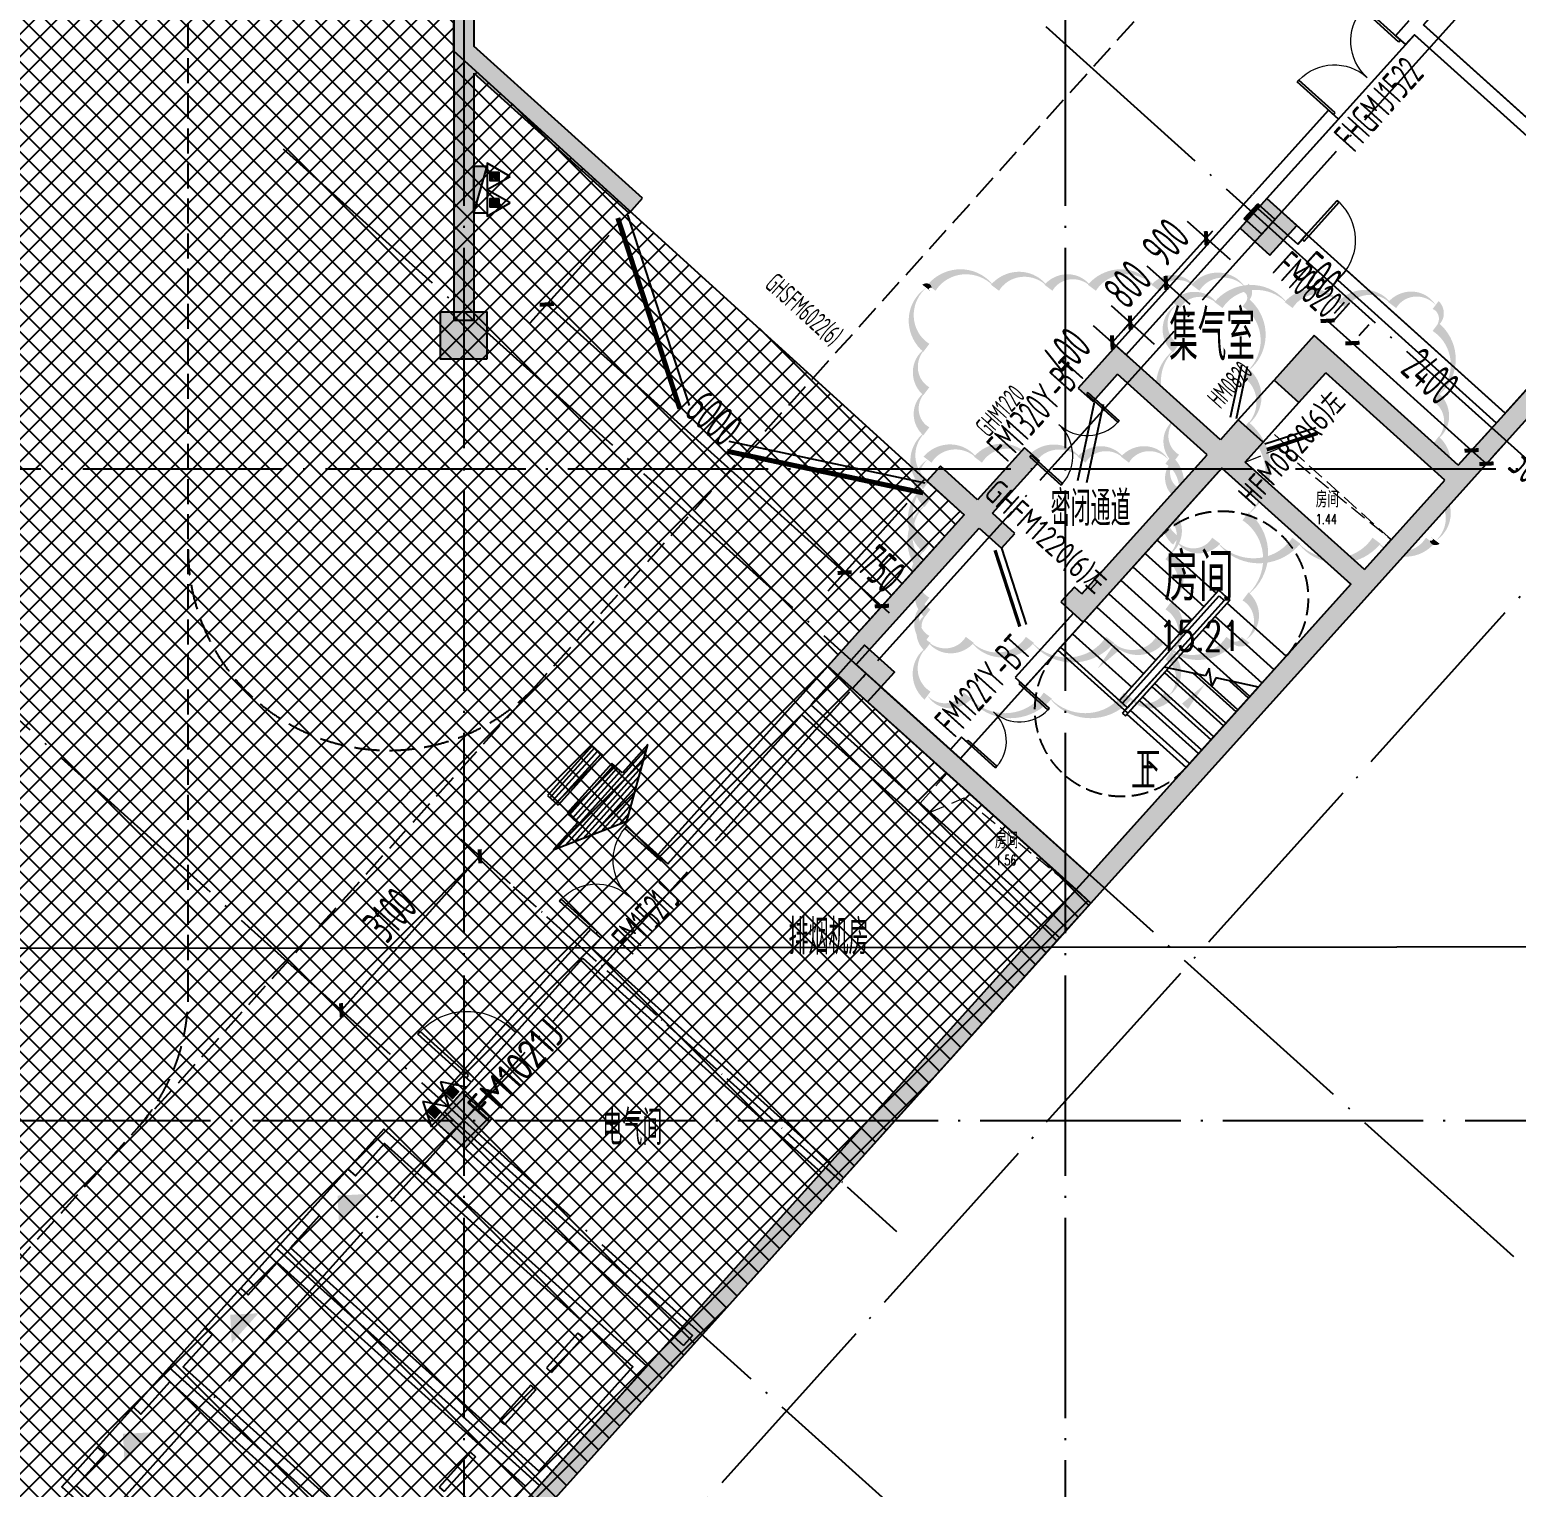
# Model space of a CAD drawing. Extents: x -473190 to 2138458, y -81875 to 2633646.
# Drawn here: x 46657 to 68907, y 14318 to 36138 of the extents above; entities that cross this region are included whole.
import ezdxf

# ---------------------------------------------------------------- set-up
doc = ezdxf.new("R2010")
doc.units = 0
doc.header["$LTSCALE"] = 1000
for name, pattern in [('__DASH', [0.35, 0.25, -0.1]), ('DASH', [0.35, 0.25, -0.1]), ('DOTE', [2.42, 2, -0.2, 0.02, -0.2])]:
    doc.linetypes.add(name, pattern=pattern)
for name, color, linetype in [('00-停车位', 67, 'Continuous'), ('A-COLUMN', 2, 'Continuous'), ('A-DIM_SYMB', 3, 'Continuous'), ('A-PUB_TEXT', 7, 'Continuous'), ('A-ROOM_NAME', 23, 'Continuous'), ('A-STAIR', 3, 'Continuous'), ('A-WALL', 2, 'Continuous'), ('DOOR_FIRE', 4, 'Continuous'), ('DOOR_FIRE_TEXT', 7, 'Continuous'), ('DOTE', 1, 'DOTE'), ('PUB_DIM', 3, 'Continuous'), ('PUB_HATCH', 8, 'Continuous'), ('RF-M', 4, 'Continuous'), ('RF-MBH', 11, 'Continuous'), ('RF-QT', 30, 'Continuous'), ('SPACE', 7, 'Continuous'), ('STAIR', 2, 'Continuous'), ('W-EQUIP_消火栓', 7, 'Continuous'), ('W-EQUIP_灭火器', 7, 'Continuous'), ('WALL', 9, 'Continuous'), ('WINDOW', 4, 'Continuous'), ('WINDOW_TEXT', 7, 'Continuous'), ('索引线', 252, 'Continuous'), ('车行线', 4, 'Continuous'), ('雨棚投影', 147, 'Continuous')]:
    doc.layers.add(name, color=color, linetype=linetype)
doc.layers.add('DIM_MODI', color=6, linetype='Continuous', plot=False)
doc.layers.add('HOLE', color=52, linetype='Continuous', lineweight=15)
doc.layers.add('RF-WZ', color=110, linetype='Continuous', lineweight=0)
doc.styles.add('8B2_02', font='tssdeng.shx', dxfattribs={"width": 0.6, "bigfont": 'TSSDCHN.shx'})
doc.styles.add('_TCH_DIM', font='SIMPLEX', dxfattribs={"bigfont": 'GBCBIG'})
doc.styles.add('_TCH_DIM_T3', font='tssdeng.shx', dxfattribs={"width": 0.564706, "bigfont": '@@@tssdchn.shx'})
doc.styles.add('_TCH_SPACE', font='SIMPLEX', dxfattribs={"height": 5, "bigfont": 'GBCBIG'})
doc.styles.add('_TCH_WINDOW', font='tssdeng.shx', dxfattribs={"width": 0.8, "height": 3.5, "bigfont": 'tssdchn.shx'})
doc.styles.get("Standard").update_dxf_attribs({"font": 'gbenor.shx', "bigfont": 'gbcbig.shx'})
doc.dimstyles.new('_TCH_ARCH&&150', dxfattribs={"dimtxt": 525, "dimasz": 150, "dimexe": 375, "dimexo": 450, "dimgap": 150, "dimtad": 1, "dimdec": 0, "dimzin": 0, "dimdsep": 46, "dimtxsty": '_TCH_DIM_T3', "dimblk": 'ARCHTICK', "dimcen": 0.09, "dimclrt": 7, "dimazin": 2, "dimtfac": 1, "dimtdec": 0, "dimtix": 1, "dimtmove": 2, "dimatfit": 3, "dimfxl": 0, "dimtolj": 1, "dimtzin": 0, "dimarcsym": 0})
pattern_1 = [(180, (1311608.96, -1168846.2), (8e-15, -101.6), [])]

# ---------------------------------------------------------------- blocks, each defined once
blk = doc.blocks.new('车位2400x5300')
at = {"layer": '00-停车位', "color": 251}
for p, q in [((-875, -1000), (-175, -1000)), ((-875, -1100), (-875, -1000)), ((-875, -1100), (-175, -1100)), ((-175, -1100), (-175, -1000)), ((175, -1000), (875, -1000)), ((175, -1100), (175, -1000)), ((175, -1100), (875, -1100)), ((875, -1100), (875, -1000)), ((400, -5300), (-400, -5300))]:
    blk.add_line(p, q, dxfattribs=at)
blk.add_lwpolyline([(400, -5150), (400, -5300), (1200, -5300), (1200, 0), (-1200, 0), (-1200, -5300), (-400, -5300), (-400, -5150), (-1050, -5150), (-1050, -150), (1050, -150), (1050, -5150), (400, -5150)], dxfattribs=at)
blk.add_lwpolyline([(0, -5150, 0, 600, 0), (0, -4850, 600, 600, 0)], format="xyseb", dxfattribs=at)
blk = doc.blocks.new('A$C796A13F6')
at = {"layer": '车行线', "linetype": '__DASH', "ltscale": 1.5}
for points in [[(-35879, -156171), (-3771, -120511, 0.185339), (-3000, -118503), (-3000, -3000)], [(-19575, -130248), (-19575, -130248, 0.687281), (-14346, -132256), (-14346, -132256)], [(-19575, -136912), (-19575, -136912, -0.185339), (-20346, -138919), (-20346, -138919)]]:
    blk.add_lwpolyline(points, format="xyb", dxfattribs=at)
blk.add_lwpolyline([(-19575, -136912), (-19575, -73088)], dxfattribs=at)
blk = doc.blocks.new('TH66')
h = blk.add_hatch()
h.set_pattern_fill('ANSI31', color=246, scale=64, angle=135, style=0)
h.set_pattern_definition(pattern_1)
h.paths.add_polyline_path([(1277447, 511619), (1277447, 511948), (1278305, 511948), (1276651, 512782), (1274986, 511948), (1275880, 511948), (1275880, 511619)])
h = blk.add_hatch()
h.set_pattern_fill('ANSI31', color=246, scale=64, angle=135, style=0)
h.set_pattern_definition(pattern_1)
h.paths.add_polyline_path([(1277447, 510999), (1277447, 511335), (1275880, 511335), (1275880, 510999)])
at = {"color": 2}
for p, q in [((1276651, 512782), (1274986, 511948)), ((1278305, 511948), (1276651, 512782)), ((1274986, 511948), (1275880, 511948)), ((1275880, 511948), (1275880, 511619)), ((1277447, 511948), (1278305, 511948)), ((1277447, 511619), (1277447, 511948)), ((1275880, 511619), (1277447, 511619)), ((1275880, 511335), (1277447, 511335)), ((1275880, 511335), (1275880, 510999)), ((1277447, 510999), (1277447, 511335)), ((1275880, 510999), (1277447, 510999))]:
    blk.add_line(p, q, dxfattribs=at)
blk = doc.blocks.new('A$C145B3C7C')
at = {"xscale": 0.6400000000000099, "yscale": 0.6400000000000099, "zscale": 0.6400000000000099, "rotation": 227.9999999975949}
blk.add_blockref('TH66', (441773, 690110), dxfattribs=at)
blk = doc.blocks.new('A$C4F5A101F')
at = {"layer": 'DOTE', "color": 16, "linetype": 'DOTE', "ltscale": 1.5}
for p, q in [((-149489.7, 16373.7), (-149489.7, -213765.2)), ((-140489.7, 16373.7), (-140489.7, -213765.2)), ((-297848.4, -138257.4), (-39660.8, -138257.4))]:
    blk.add_line(p, q, dxfattribs=at)
at = {"layer": 'DOTE', "color": 127, "linetype": 'DOTE', "ltscale": 1.5}
for p, q in [((-204013.3, -198812), (-71274.2, -51390.3)), ((-199059.6, -203024.4), (-66443.7, -55739.6)), ((-146169.6, -117025.4), (-122530.5, -138310.2)), ((-152191.8, -123713.7), (-128552.6, -144998.5)), ((-39660.8, -128507.4), (-168489.7, -128507.4)), ((-158214, -130402), (-134574.8, -151686.8))]:
    blk.add_line(p, q, dxfattribs=at)
blk = doc.blocks.new('_ArchTick')
at = {"color": 0, "linetype": 'ByBlock', "const_width": 0.4}
blk.add_lwpolyline([(-0.5, -0.5), (0.5, 0.5)], dxfattribs=at)
blk = doc.blocks.new('*D5582')
at = {"layer": 'Defpoints', "color": 0, "transparency": 16777216}
for p in [(108418, -117347), (109211, -118061), (107137, -120365)]:
    blk.add_point(p, dxfattribs=at)
at = {"layer": 'PUB_DIM', "color": 0, "lineweight": -2, "transparency": 16777216}
for p, q in [((108877, -117760), (108139, -117096)), ((106344, -119651), (108418, -117347)), ((106802, -120064), (106065, -119400))]:
    blk.add_line(p, q, dxfattribs=at)
at = {"layer": 'PUB_DIM', "color": 0, "lineweight": -2, "transparency": 16777216, "xscale": 150, "yscale": 150, "zscale": 150}
for p, rotation in [((108418, -117347), 47.99999999999534), ((106344, -119651), 227.9999999999954)]:
    blk.add_blockref('_ArchTick', p, dxfattribs=dict(at, rotation=rotation))
at = {"layer": 'PUB_DIM', "color": 7, "transparency": 16777216, "insert": (107074, -118223), "char_height": 525, "attachment_point": 5, "rotation": 48, "style": '_TCH_DIM_T3'}
blk.add_mtext('\\A1;3100', dxfattribs=at)
blk = doc.blocks.new('$DorLib2D$00000002')
for p, q in [((-0.5, 0), (-0.5, 0.4875)), ((-0.475, 0.4875), (-0.5, 0.4875)), ((-0.475, 0), (-0.475, 0.4875)), ((0.475, 0), (0.475, 0.4875)), ((0.475, 0.4875), (0.5, 0.4875)), ((0.5, 0), (0.5, 0.4875)), ((-0.5, 0), (-0.475, 0)), ((0.5, 0), (0.475, 0))]:
    blk.add_line(p, q)
at = {"lineweight": 13}
for centre, start, end in [((-0.4875, 0), 0, 88.53072), ((0.4875, 0), 91.46928, 180)]:
    blk.add_arc(centre, 0.4875, start, end, dxfattribs=at)
blk = doc.blocks.new('A$C31617C59')
at = {"layer": 'DOOR_FIRE'}
ref = blk.add_blockref('$DorLib2D$00000002', (-435, -483), dxfattribs=dict(at, xscale=-1300, yscale=-1300, zscale=100, rotation=47.99999999999827))
ref.add_attrib('A', 'FM1320Y-BT', (-1211, -1063), dxfattribs={"layer": 'DOOR_FIRE_TEXT', "height": 446.2, "rotation": 48, "style": '_TCH_WINDOW', "width": 0.564706})
blk = doc.blocks.new('$TwtSys$00000434')
for p, q in [((-0.5, 0.5), (-0.5, -0.5)), ((-0.5, -0.5), (0.5, 0.5)), ((0.5, 0.5), (-0.5, 0.5)), ((0.5, -0.5), (0.5, 0.5)), ((-0.5, -0.5), (0.5, -0.5))]:
    blk.add_line(p, q)
blk.add_solid([(0.5, -0.5), (0.5, 0.5), (-0.5, -0.5)])
blk = doc.blocks.new('$TwtSys$00000546')
h = blk.add_hatch()
h.set_pattern_fill('ANSI31', color=256, scale=200, style=0)
h.set_pattern_definition([(45, (-38543.802, -6670.83), (-17.67767, 17.67767), [])])
h.paths.add_polyline_path([(-65, 174), (65, 174), (65, 44), (-65, 44)])
for points in [[(0, 344), (-198, 0), (198, 0)], [(-65, 174), (65, 174), (65, 44), (-65, 44)]]:
    blk.add_lwpolyline(points, close=True)
blk = doc.blocks.new('*D5638')
at = {"layer": 'Defpoints', "color": 0, "transparency": 16777216}
for p in [(467223, -784927), (471682, -788942), (470450, -790310)]:
    blk.add_point(p, dxfattribs=at)
at = {"layer": 'PUB_DIM', "color": 0, "lineweight": -2, "transparency": 16777216}
for p, q in [((466922, -785262), (465740, -786574)), ((465991, -786295), (470450, -790310)), ((471381, -789276), (470199, -790589))]:
    blk.add_line(p, q, dxfattribs=at)
at = {"layer": 'PUB_DIM', "color": 0, "lineweight": -2, "transparency": 16777216, "xscale": 150, "yscale": 150, "zscale": 150}
for p, rotation in [((465991, -786295), 138.0000000000858), ((470450, -790310), 318.0000000000858)]:
    blk.add_blockref('_ArchTick', p, dxfattribs=dict(at, rotation=rotation))
at = {"layer": 'PUB_DIM', "color": 7, "transparency": 16777216, "insert": (468496, -787996), "char_height": 525, "attachment_point": 5, "rotation": 318, "style": '_TCH_DIM_T3'}
blk.add_mtext('\\A1;6000', dxfattribs=at)
blk = doc.blocks.new('*D5639')
at = {"layer": 'Defpoints', "color": 0, "transparency": 16777216}
for p in [(471682, -788942), (472239, -789444), (471007, -790812)]:
    blk.add_point(p, dxfattribs=at)
at = {"layer": 'PUB_DIM', "color": 0, "lineweight": -2, "transparency": 16777216}
for p, q in [((471381, -789276), (470199, -790589)), ((471938, -789778), (470756, -791091)), ((470450, -790310), (470338, -790210)), ((470450, -790310), (471007, -790812)), ((471007, -790812), (471118, -790912))]:
    blk.add_line(p, q, dxfattribs=at)
at = {"layer": 'PUB_DIM', "color": 0, "lineweight": -2, "transparency": 16777216, "xscale": 150, "yscale": 150, "zscale": 150}
for p, rotation in [((470450, -790310), 318.0000000000845), ((471007, -790812), 138.0000000000846)]:
    blk.add_blockref('_ArchTick', p, dxfattribs=dict(at, rotation=rotation))
at = {"layer": 'PUB_DIM', "color": 7, "transparency": 16777216, "insert": (471004, -790254), "char_height": 525, "attachment_point": 5, "rotation": 318, "style": '_TCH_DIM_T3'}
blk.add_mtext('\\A1;750', dxfattribs=at)
blk = doc.blocks.new('$DorLib2D$00000001')
for p, q in [((0.45, 0.975), (0.5, 0.975)), ((0.45, 0), (0.45, 0.975)), ((0.5, 0), (0.5, 0.975)), ((0.5, 0), (0.45, 0))]:
    blk.add_line(p, q)
at = {"lineweight": 13}
blk.add_arc((0.475, 0), 0.975, 91.4693, 180, dxfattribs=at)
blk = doc.blocks.new('$DorLib2D$00000192')
at = {"color": 0}
blk.add_line((-0.5, 0.125), (0.366, 0.625), dxfattribs=at)
at = {"color": 0, "const_width": 0.0417}
blk.add_lwpolyline([(-0.542, 0.197), (0.324, 0.697)], dxfattribs=at)
blk = doc.blocks.new('$DorLib2D$00000180')
at = {"color": 0}
for p, q in [((-0.557, 0.242), (0.309, 0.742)), ((-0.5, 0.143), (0.366, 0.643))]:
    blk.add_line(p, q, dxfattribs=at)
blk = doc.blocks.new('$DorLib2D$00000207')
at = {"color": 0}
for p, q in [((-0.5, 0.0313), (-0.067, 0.2813)), ((0.5, 0.0313), (0.067, 0.2813))]:
    blk.add_line(p, q, dxfattribs=at)
at = {"color": 0, "const_width": 0.0125}
for points in [[(-0.5125, 0.0529), (-0.0795, 0.3029)], [(0.5125, 0.0529), (0.0795, 0.3029)]]:
    blk.add_lwpolyline(points, dxfattribs=at)
blk = doc.blocks.new('$DorLib2D$00000196')
at = {"color": 0}
for p, q in [((-0.5, 0.357), (0.366, 0.857)), ((-0.557, -0.456), (0.309, -0.956)), ((-0.5, -0.357), (0.366, -0.857))]:
    blk.add_line(p, q, dxfattribs=at)
at = {"color": 0, "const_width": 0.0714}
blk.add_lwpolyline([(-0.557, 0.456), (0.309, 0.956)], dxfattribs=at)
blk = doc.blocks.new('_FZH')
blk.add_lwpolyline([(-0.5, -0.5), (0.5, -0.5), (0.5, 0.5), (-0.5, 0.5)], close=True)
at = {"layer": 'PUB_HATCH'}
blk.add_solid([(-0.5, -0.5), (0.5, -0.5), (-0.5, 0.5), (0.5, 0.5)], dxfattribs=at)
blk = doc.blocks.new('zzzzzzzzzzzzzzzz')
at = {"layer": 'PUB_HATCH'}
for points in [[(46962, -296795), (47163, -296572), (47126, -296538), (46925, -296761)], [(41487, -303773), (41286, -303996), (44407, -306806), (44608, -306583)], [(44162, -307527), (44630, -307007), (44407, -306806), (43939, -307326)], [(40883, -311168), (44162, -307527), (43939, -307326), (40660, -310968)], [(22056, -331629), (22356, -331744), (40883, -311168), (40660, -310968)]]:
    blk.add_hatch(color=256, dxfattribs=at).paths.add_polyline_path(points)
at = {"layer": 'A-WALL'}
for p, q in [((44608, -306583), (41487, -303773)), ((44407, -306806), (41286, -303996)), ((44407, -306806), (44608, -306583)), ((43939, -307326), (44407, -306806)), ((44407, -306806), (44630, -307007)), ((44162, -307527), (44630, -307007)), ((40660, -310968), (43939, -307326)), ((43939, -307326), (44162, -307527)), ((40883, -311168), (44162, -307527)), ((22056, -331629), (40660, -310968)), ((40660, -310968), (40883, -311168)), ((22356, -331744), (40883, -311168))]:
    blk.add_line(p, q, dxfattribs=at)
at = {"layer": 'WALL'}
for p, q in [((46925, -296761), (47126, -296538)), ((47163, -296572), (47126, -296538)), ((46962, -296795), (46925, -296761))]:
    blk.add_line(p, q, dxfattribs=at)
at = {"layer": 'A-COLUMN'}
for p, xscale, yscale, zscale, rotation in [((47286, -296884), 600.0000000000256, 600.0000000000256, 600.0000000000256, 47.99999999999824), ((35241, -298510), 700, 700, 700, 90), ((41264, -303572), 600.0000000000256, 600.0000000000256, 600.0000000000256, 47.99999999999824), ((35241, -310260), 600.0000000000256, 600.0000000000256, 600.0000000000256, 47.99999999999824)]:
    blk.add_blockref('_FZH', p, dxfattribs=dict(at, xscale=xscale, yscale=yscale, zscale=zscale, rotation=rotation))
blk = doc.blocks.new('A$C11751E51')
at = {"layer": 'HOLE', "linetype": 'DASH'}
for points in [[(-1382.1, 2051.8), (-1783.5, 1605.9), (0, 0), (401.5, 445.9)], [(-6248.1, -3053.5), (-6649.5, -3499.4), (-4717.4, -5239.2), (-4315.9, -4793.3)]]:
    blk.add_lwpolyline(points, close=True, dxfattribs=at)
for points in [[(-1783.5, 1605.9), (-1273.9, 1817.7), (401.5, 445.9)], [(-6500.9, -3633.3), (-5991.3, -3421.4), (-4315.9, -4793.3)]]:
    blk.add_lwpolyline(points, dxfattribs=at)
at = {"layer": 'SPACE', "style": '_TCH_SPACE'}
for p in [(-727.7, 927.5), (-5529.9, -4178)]:
    blk.add_text('房间', height=241.13, dxfattribs=at).set_placement(p)
at = {"layer": 'SPACE', "style": '_TCH_SPACE', "width": 0.705882}
for s, p in [('1.44', (-727.3, 678.1)), ('1.56', (-5524.5, -4427.4))]:
    blk.add_text(s, height=148.75, dxfattribs=at).set_placement(p)
blk = doc.blocks.new('ADFASDF')
h = blk.add_hatch()
h.set_pattern_fill('ANSI37', color=8, scale=150)
h.set_pattern_definition([(45, (0, 0), (-168.3798, 168.3798), []), (135, (0, 0), (-168.3798, -168.3798), [])])
h.paths.add_polyline_path([(521397, 239186), (521397, 224886), (539697, 224886), (539697, 169261), (524947, 169261), (524947, 171211), (527822, 171211), (527922, 176611), (501318, 176611), (501125, 109884), (530547, 109887), (530547, 107449), (538188, 100503), (536147, 98236), (540086, 94690), (517812, 69953), (517812, 59790), (482108, 20136), (405247, 20136), (405247, 26086), (391997, 40436), (391997, 64736), (399997, 64738), (399997, 239186), (409022, 239186)])
blk.add_lwpolyline([(501318, 176611), (501125, 109884), (530547, 109887), (530547, 107449), (538188, 100503), (536147, 98236), (540086, 94690), (517812, 69953), (517812, 59790), (482108, 20136), (405247, 20136), (405247, 26086), (391997, 40436), (391997, 64736), (399997, 64738), (399997, 239186)])
blk = doc.blocks.new('*D2930')
at = {"layer": 'Defpoints', "color": 0, "transparency": 16777216}
for p in [(64265, 33017), (64962, 32389), (64359, 31721)]:
    blk.add_point(p, dxfattribs=at)
at = {"layer": 'PUB_DIM', "color": 0, "lineweight": -2, "transparency": 16777216}
for p, q in [((64627, 32691), (63986, 33268)), ((63663, 32348), (64265, 33017)), ((64265, 33017), (64365, 33128)), ((64025, 32022), (63384, 32599)), ((63663, 32348), (63563, 32236))]:
    blk.add_line(p, q, dxfattribs=at)
at = {"layer": 'PUB_DIM', "color": 0, "lineweight": -2, "transparency": 16777216, "xscale": 150, "yscale": 150, "zscale": 150}
for p, rotation in [((64265, 33017), 228.0000000000109), ((63663, 32348), 48.00000000001094)]:
    blk.add_blockref('_ArchTick', p, dxfattribs=dict(at, rotation=rotation))
at = {"layer": 'PUB_DIM', "color": 7, "transparency": 16777216, "insert": (63657, 32958), "char_height": 525, "attachment_point": 5, "rotation": 48, "style": '_TCH_DIM_T3'}
blk.add_mtext('\\A1;900', dxfattribs=at)
blk = doc.blocks.new('*D2931')
at = {"layer": 'Defpoints', "color": 0, "transparency": 16777216}
for p in [(63663, 32348), (64359, 31721), (63824, 31126)]:
    blk.add_point(p, dxfattribs=at)
at = {"layer": 'PUB_DIM', "color": 0, "lineweight": -2, "transparency": 16777216}
for p, q in [((64025, 32022), (63384, 32599)), ((63128, 31753), (63663, 32348)), ((63663, 32348), (63763, 32459)), ((63490, 31427), (62849, 32004)), ((63128, 31753), (63027, 31642))]:
    blk.add_line(p, q, dxfattribs=at)
at = {"layer": 'PUB_DIM', "color": 0, "lineweight": -2, "transparency": 16777216, "xscale": 150, "yscale": 150, "zscale": 150}
for p, rotation in [((63663, 32348), 228.0000000000111), ((63128, 31753), 48.00000000001102)]:
    blk.add_blockref('_ArchTick', p, dxfattribs=dict(at, rotation=rotation))
at = {"layer": 'PUB_DIM', "color": 7, "transparency": 16777216, "insert": (63089, 32327), "char_height": 525, "attachment_point": 5, "rotation": 48, "style": '_TCH_DIM_T3'}
blk.add_mtext('\\A1;800', dxfattribs=at)
blk = doc.blocks.new('*D2932')
at = {"layer": 'Defpoints', "color": 0, "transparency": 16777216}
for p in [(63128, 31753), (63824, 31126), (63557, 30829)]:
    blk.add_point(p, dxfattribs=at)
at = {"layer": 'PUB_DIM', "color": 0, "lineweight": -2, "transparency": 16777216}
for p, q in [((63490, 31427), (62849, 32004)), ((63222, 31130), (62581, 31707)), ((62860, 31456), (63128, 31753))]:
    blk.add_line(p, q, dxfattribs=at)
at = {"layer": 'PUB_DIM', "color": 0, "lineweight": -2, "transparency": 16777216, "xscale": 150, "yscale": 150, "zscale": 150}
for p, rotation in [((63128, 31753), 48.00000000001067), ((62860, 31456), 228.0000000000107)]:
    blk.add_blockref('_ArchTick', p, dxfattribs=dict(at, rotation=rotation))
at = {"layer": 'PUB_DIM', "color": 7, "transparency": 16777216, "insert": (62182, 31320), "char_height": 525, "attachment_point": 5, "rotation": 48, "style": '_TCH_DIM_T3'}
blk.add_mtext('\\A1;400', dxfattribs=at)
blk = doc.blocks.new('*D2933')
at = {"layer": 'Defpoints', "color": 0, "transparency": 16777216}
for p in [(65884, 31559), (66455, 31446), (66255, 31225)]:
    blk.add_point(p, dxfattribs=at)
at = {"layer": 'PUB_DIM', "color": 0, "lineweight": -2, "transparency": 16777216}
for p, q in [((66185, 31894), (66334, 32059)), ((66083, 31781), (66455, 31446)), ((66556, 31559), (66706, 31725))]:
    blk.add_line(p, q, dxfattribs=at)
at = {"layer": 'PUB_DIM', "color": 0, "lineweight": -2, "transparency": 16777216, "xscale": 150, "yscale": 150, "zscale": 150}
for p, rotation in [((66083, 31781), 138.0000000000104), ((66455, 31446), 318.0000000000103)]:
    blk.add_blockref('_ArchTick', p, dxfattribs=dict(at, rotation=rotation))
at = {"layer": 'PUB_DIM', "color": 7, "transparency": 16777216, "insert": (65947, 32459), "char_height": 525, "attachment_point": 5, "rotation": 318, "style": '_TCH_DIM_T3'}
blk.add_mtext('\\A1;500', dxfattribs=at)
blk = doc.blocks.new('*D2934')
at = {"layer": 'Defpoints', "color": 0, "transparency": 16777216}
for p in [(66255, 31225), (68238, 29840), (68039, 29619)]:
    blk.add_point(p, dxfattribs=at)
at = {"layer": 'PUB_DIM', "color": 0, "lineweight": -2, "transparency": 16777216}
for p, q in [((66556, 31559), (66706, 31725)), ((66455, 31446), (68238, 29840)), ((68340, 29953), (68489, 30119))]:
    blk.add_line(p, q, dxfattribs=at)
at = {"layer": 'PUB_DIM', "color": 0, "lineweight": -2, "transparency": 16777216, "xscale": 150, "yscale": 150, "zscale": 150}
for p, rotation in [((66455, 31446), 138.0000000000102), ((68238, 29840), 318.0000000000101)]:
    blk.add_blockref('_ArchTick', p, dxfattribs=dict(at, rotation=rotation))
at = {"layer": 'PUB_DIM', "color": 7, "transparency": 16777216, "insert": (67623, 30950), "char_height": 525, "attachment_point": 5, "rotation": 318, "style": '_TCH_DIM_T3'}
blk.add_mtext('\\A1;2400', dxfattribs=at)
blk = doc.blocks.new('*D2935')
at = {"layer": 'Defpoints', "color": 0, "transparency": 16777216}
for p in [(68039, 29619), (68461, 29640), (68262, 29418)]:
    blk.add_point(p, dxfattribs=at)
at = {"layer": 'PUB_DIM', "color": 0, "lineweight": -2, "transparency": 16777216}
for p, q in [((68340, 29953), (68489, 30119)), ((68238, 29840), (68461, 29640)), ((68563, 29752), (68712, 29918))]:
    blk.add_line(p, q, dxfattribs=at)
at = {"layer": 'PUB_DIM', "color": 0, "lineweight": -2, "transparency": 16777216, "xscale": 150, "yscale": 150, "zscale": 150}
for p, rotation in [((68238, 29840), 138.0000000000103), ((68461, 29640), 318.0000000000102)]:
    blk.add_blockref('_ArchTick', p, dxfattribs=dict(at, rotation=rotation))
at = {"layer": 'PUB_DIM', "color": 7, "transparency": 16777216, "insert": (69150, 29575), "char_height": 525, "attachment_point": 5, "rotation": 318, "style": '_TCH_DIM_T3'}
blk.add_mtext('\\A1;300', dxfattribs=at)
blk = doc.blocks.new('A$C2B5B1B2C')
at = {"layer": 'DOTE', "linetype": 'DOTE', "ltscale": 0.5}
blk.add_line((114660.4, -122968), (108922.3, -117801.4), dxfattribs=at)
at = {"layer": 'PUB_DIM'}
dim = blk.add_aligned_dim(p1=(107136.8, -120365.2), p2=(109211.1, -118061.4), distance=1067.3, dimstyle='_TCH_ARCH&&150', dxfattribs=at)
dim.commit()
dim.dimension.update_dxf_attribs({"geometry": '*D5582', "text_midpoint": (107074.2, -118223.1)})
blk = doc.blocks.new('rfk')
at = {"layer": 'PUB_HATCH'}
for points in [[(464698.2, -779909.4), (464598.2, -780059.4), (464598.2, -782497.2), (464798.2, -782587.2), (464898.2, -782430.4), (464898.2, -779909.4)], [(464798.2, -782587.2), (464598.2, -782497.2), (464598.2, -786534.1), (464898.2, -786534.1), (464898.2, -782834.1)], [(464898.2, -782834.1), (467222.9, -784927.3), (467423.6, -784704.3), (464898.2, -782430.4), (464798.2, -782587.2)], [(480270.5, -787996.1), (480493.5, -788196.8), (482835.4, -785595.8), (482612.5, -785395.1)], [(477479.7, -786761.6), (476877.5, -787430.4), (477249.1, -787765), (477650.5, -787319.1)], [(479619.9, -788868.1), (479634.8, -788702.1), (477479.7, -786761.6), (477650.5, -787319.1), (479434.1, -788925)], [(474513.9, -786917), (473945.2, -787548.7), (474168.1, -787749.4), (474536.1, -787340.7)], [(476122.8, -788567.5), (476074.5, -788322.2), (474513.9, -786917), (474536.1, -787340.7), (475873.8, -788545.1)], [(476446.1, -788656.8), (476713.8, -788359.5), (476342.2, -788024.9), (476074.5, -788322.2), (476122.8, -788567.5)], [(479619.9, -788868.1), (479790.9, -788977.1), (480493.5, -788196.8), (480270.5, -787996.1), (479634.8, -788702.1)], [(472662.6, -789421.5), (473365.2, -788641.2), (473142.2, -788440.5), (472439.6, -789220.8), (472450.7, -789432.6)], [(472439.6, -789220.8), (471882.5, -788719.1), (471681.7, -788942.1), (472238.9, -789443.7), (472450.7, -789432.6)], [(474000.2, -790625.9), (474022.4, -791049.6), (476096.7, -788745.9), (476122.8, -788567.5), (475873.8, -788545.1)], [(478192.5, -790453.4), (478229.7, -790262.7), (476446.1, -788656.8), (476122.8, -788567.5), (476096.7, -788745.9), (478028.9, -790485.6)], [(478192.5, -790453.4), (478318.8, -790612), (479790.9, -788977.1), (479619.9, -788868.1), (479434.1, -788925), (478229.7, -790262.7)], [(472461.8, -789644.5), (472796.3, -789945.6), (472997, -789722.6), (472662.6, -789421.5), (472450.7, -789432.6)], [(470198, -791710.3), (470621.7, -791688.1), (472461.8, -789644.5), (472450.7, -789432.6), (472238.9, -789443.7)], [(474000.2, -790625.9), (473888.8, -790525.6), (473688, -790748.5), (474022.4, -791049.6)], [(474114.5, -794833), (474136.7, -795256.7), (478318.8, -790612), (478192.5, -790453.4), (478028.9, -790485.6)], [(471981.6, -793316.2), (472182.3, -793093.3), (470621.7, -791688.1), (470198, -791710.3)], [(474136.7, -795256.7), (474114.5, -794833), (472182.3, -793093.3), (471981.6, -793316.2)]]:
    blk.add_hatch(color=256, dxfattribs=at).paths.add_polyline_path(points)
at = {"color": 2}
for points in [[(479112.3, -782108.9), (480785.1, -780251.1), (484352.2, -783462.9), (482679.4, -785320.8), (479112.3, -782108.9)], [(480337.4, -787921.8), (482545.6, -785469.4), (478978.5, -782257.6), (476770.3, -784709.9), (480337.4, -787921.8)], [(472182.3, -793093.3), (476096.7, -788745.9), (478028.9, -790485.6), (474114.5, -794833), (472182.3, -793093.3)]]:
    blk.add_lwpolyline(points, dxfattribs=at)
at = {"layer": 'A-DIM_SYMB'}
blk.add_lwpolyline([(475058.6, -792850.5, 0, 0, 0), (477079.3, -790606.2, 0, 0, 0), (476076.1, -789702.9, 0, 0, 0), (474236, -791746.5, 0, 120, 0), (474537.1, -791412.1, 0, 0, 0)], format="xyseb", dxfattribs=at)
at = {"layer": 'A-STAIR'}
for p, q in [((476096.7, -788745.9), (475126.5, -789823.4)), ((478028.9, -790485.6), (476096.7, -788745.9)), ((473681.2, -791428.6), (475126.5, -789823.4)), ((475126.5, -789823.4), (476010.8, -790619.7)), ((475126.5, -789823.4), (476010.8, -790619.7)), ((474945.8, -790024.1), (475830.2, -790820.4)), ((474765.2, -790224.7), (475649.5, -791021)), ((474584.5, -790425.4), (475468.9, -791221.7)), ((477058.7, -791563.2), (478028.9, -790485.6)), ((474403.8, -790626), (475288.2, -791422.3)), ((474565.5, -792224.9), (476051, -790575.1)), ((474610.1, -792265), (476055.4, -790659.9)), ((474610.1, -792265), (476055.4, -790659.9)), ((476129.8, -790726.8), (474684.4, -792332)), ((476129.8, -790726.8), (474684.4, -792332)), ((476214.5, -790722.3), (474688.9, -792416.7)), ((476051, -790575.1), (476214.5, -790722.3)), ((476055.4, -790659.9), (476129.8, -790726.8)), ((476055.4, -790659.9), (476129.8, -790726.8)), ((477058.7, -791563.2), (476174.3, -790766.9)), ((476174.3, -790766.9), (477058.7, -791563.2)), ((474223.2, -790826.7), (475107.5, -791623)), ((476878, -791763.8), (475993.7, -790967.6)), ((474042.5, -791027.3), (474926.9, -791823.6)), ((476697.4, -791964.5), (475813, -791168.2)), ((473641, -791473.2), (473681.2, -791428.6)), ((473681.2, -791428.6), (474565.5, -792224.9)), ((474684.4, -792332), (473681.2, -791428.6)), ((473861.8, -791228), (474746.2, -792024.3)), ((476516.7, -792165.1), (475632.3, -791368.9)), ((474688.9, -792416.7), (473641, -791473.2)), ((476336, -792365.8), (475451.7, -791569.5)), ((477058.7, -791563.2), (475613.4, -793168.4)), ((476155.4, -792566.4), (475271, -791770.2)), ((475974.7, -792767.1), (475090.3, -791970.8)), ((474565.5, -792224.9), (474610.1, -792265)), ((474565.5, -792224.9), (474610.1, -792265)), ((474610.1, -792265), (474684.4, -792332)), ((475794, -792967.7), (474909.7, -792171.5)), ((475613.4, -793168.4), (474729, -792372.1))]:
    blk.add_line(p, q, dxfattribs=at)
at = {"layer": 'A-WALL'}
for p, q in [((478896.7, -782049.4), (478696, -782272.4)), ((478696, -782272.4), (478844.6, -782406.2)), ((478844.6, -782406.2), (478978.5, -782257.6)), ((478978.5, -782257.6), (482545.6, -785469.4)), ((479112.3, -782108.9), (482679.4, -785320.8)), ((477692.3, -783387.1), (476554.8, -784650.4)), ((477840.9, -783520.9), (477692.3, -783387.1)), ((476770.3, -784709.9), (477840.9, -783520.9)), ((474513.9, -786917), (476554.8, -784650.4)), ((477364.8, -785245.2), (476770.3, -784709.9)), ((474662.6, -787050.9), (476636.5, -784858.6)), ((476636.5, -784858.6), (477231, -785393.9)), ((477231, -785393.9), (477364.8, -785245.2)), ((477959.4, -785780.6), (477825.5, -785929.2)), ((480337.4, -787921.8), (477959.4, -785780.6)), ((477825.5, -785929.2), (480203.6, -788070.4)), ((473873.8, -790915.8), (473003.9, -791881.9)), ((473152.6, -792015.7), (474022.4, -791049.6)), ((473003.9, -791881.9), (473152.6, -792015.7)), ((472201, -792773.7), (472033.7, -792959.5)), ((472182.3, -793093.3), (472349.6, -792907.5)), ((472349.6, -792907.5), (472201, -792773.7))]:
    blk.add_line(p, q, dxfattribs=at)
at = {"layer": 'RF-M'}
for p, q in [((476342.2, -788024.9, 150), (476877.5, -787430.4, 150)), ((476713.8, -788359.5, 150), (477249.1, -787765, 150))]:
    blk.add_line(p, q, dxfattribs=at)
at = {"layer": 'RF-QT'}
for p, q in [((464598.2, -780059.4), (464598.2, -782497.2)), ((464898.2, -779909.4), (464898.2, -782430.4)), ((464598.2, -782497.2), (464598.2, -786534.1)), ((467423.6, -784704.3), (464898.2, -782430.4)), ((464898.2, -782834.1), (464898.2, -786534.1)), ((464898.2, -782834.1), (467222.9, -784927.3)), ((467222.9, -784927.3), (467423.6, -784704.3)), ((480270.5, -787996.1), (482612.5, -785395.1)), ((480493.5, -788196.8), (482835.4, -785595.8)), ((464898.2, -786534.1), (464598.2, -786534.1)), ((477479.7, -786761.6), (476877.5, -787430.4)), ((479634.8, -788702.1), (477479.7, -786761.6)), ((474513.9, -786917), (473945.2, -787548.7)), ((476074.5, -788322.2), (474513.9, -786917)), ((474168.1, -787749.4), (474536.1, -787340.7)), ((475873.8, -788545.1), (474536.1, -787340.7)), ((477249.1, -787765), (477650.5, -787319.1)), ((479434.1, -788925), (477650.5, -787319.1)), ((473945.2, -787548.7), (474168.1, -787749.4)), ((476877.5, -787430.4), (477249.1, -787765)), ((476342.2, -788024.9), (476074.5, -788322.2)), ((476713.8, -788359.5), (476342.2, -788024.9)), ((479634.8, -788702.1), (480270.5, -787996.1)), ((479790.9, -788977.1), (480493.5, -788196.8)), ((473142.2, -788440.5), (472439.6, -789220.8)), ((473365.2, -788641.2), (473142.2, -788440.5)), ((476446.1, -788656.8), (476713.8, -788359.5)), ((471882.5, -788719.1), (471681.7, -788942.1)), ((472439.6, -789220.8), (471882.5, -788719.1)), ((472662.6, -789421.5), (473365.2, -788641.2)), ((474000.2, -790625.9), (475873.8, -788545.1)), ((474022.4, -791049.6), (476096.7, -788745.9)), ((478028.9, -790485.6), (476096.7, -788745.9)), ((478229.7, -790262.7), (476446.1, -788656.8)), ((471681.7, -788942.1), (472238.9, -789443.7)), ((478229.7, -790262.7), (479434.1, -788925)), ((478318.8, -790612), (479790.9, -788977.1)), ((472997, -789722.6), (472662.6, -789421.5)), ((470198, -791710.3), (472238.9, -789443.7)), ((470621.7, -791688.1), (472461.8, -789644.5)), ((472461.8, -789644.5), (472796.3, -789945.6)), ((472796.3, -789945.6), (472997, -789722.6)), ((473888.8, -790525.6), (473688, -790748.5)), ((474000.2, -790625.9), (473888.8, -790525.6)), ((474114.5, -794833), (478028.9, -790485.6)), ((473688, -790748.5), (474022.4, -791049.6)), ((474136.7, -795256.7), (478318.8, -790612)), ((471981.6, -793316.2), (470198, -791710.3)), ((472182.3, -793093.3), (470621.7, -791688.1)), ((474114.5, -794833), (472182.3, -793093.3)), ((474136.7, -795256.7), (471981.6, -793316.2))]:
    blk.add_line(p, q, dxfattribs=at)
at = {"layer": 'STAIR', "color": 9, "linetype": 'DASH'}
for centre, start, end in [((476092.6, -790693.3), 318, 138), ((474593.7, -792358), 138, 318)]:
    blk.add_arc(centre, 1300, start, end, dxfattribs=at)
at = {"layer": 'DOOR_FIRE'}
ref = blk.add_blockref('$DorLib2D$00000002', (478268.5, -782896.6), dxfattribs=dict(at, xscale=-1500, yscale=1500, zscale=200, rotation=47.99999999998511))
ref.add_attrib('A', 'FHGMJ1522', (478079.1, -784038.2), dxfattribs={"layer": 'DOOR_FIRE_TEXT', "height": 446.25, "rotation": 48, "style": '_TCH_WINDOW', "width": 0.564706})
ref = blk.add_blockref('$DorLib2D$00000001', (477595.2, -785587.2), dxfattribs=dict(at, xscale=800, yscale=-800, zscale=200, rotation=137.9999999999984))
ref.add_attrib('A', 'FM0820J', (476829.9, -785804.3), dxfattribs={"layer": 'DOOR_FIRE_TEXT', "height": 446.25, "rotation": 318, "style": '_TCH_WINDOW', "width": 0.564706})
ref = blk.add_blockref('$DorLib2D$00000002', (472676.8, -792394.7), dxfattribs=dict(at, xscale=-1200, yscale=-1200, zscale=200, rotation=48.00000000000826))
ref.add_attrib('A', 'FM1221Y-BT', (472098.6, -792801.4), dxfattribs={"layer": 'DOOR_FIRE_TEXT', "height": 446.25, "rotation": 48, "style": '_TCH_WINDOW', "width": 0.564706})
at = {"layer": 'RF-M'}
ref = blk.add_blockref('$DorLib2D$00000207', (469552.7, -786823.2), dxfattribs=dict(at, xscale=-6000, yscale=-6000, zscale=300, rotation=318.0000000000075))
ref.add_attrib('A', 'GHSFM6022(6)', (469238.7, -786027.6), dxfattribs={"layer": 'RF-MBH', "height": 297.5, "rotation": 318, "style": '_TCH_WINDOW', "width": 0.564706})
ref = blk.add_blockref('$DorLib2D$00000196', (476795.6, -787895), dxfattribs=dict(at, xscale=800, yscale=-800, zscale=500, rotation=48.00000000000652))
ref.add_attrib('A', 'HFM0820(6)左', (476572.5, -789345.7), dxfattribs={"layer": 'RF-MBH', "height": 350, "rotation": 48, "style": '_TCH_WINDOW', "width": 0.8})
ref = blk.add_blockref('$DorLib2D$00000180', (473655.2, -788095), dxfattribs=dict(at, xscale=-1200, yscale=-1200, zscale=300, rotation=47.9999999999981))
ref.add_attrib('A', 'GHM1220', (472605.5, -788298.9), dxfattribs={"layer": 'RF-MBH', "height": 297.5, "rotation": 48, "style": '_TCH_WINDOW', "width": 0.564706})
ref = blk.add_blockref('$DorLib2D$00000192', (473342.5, -790235.6), dxfattribs=dict(at, xscale=1200, yscale=-1200, zscale=300, rotation=318.000000000007))
ref.add_attrib('A', 'GHFM1220(6)左', (472516.9, -789149.2), dxfattribs={"layer": 'RF-MBH', "height": 350, "rotation": 318, "style": '_TCH_WINDOW', "width": 0.8})
at = {"layer": 'A-PUB_TEXT', "style": '_TCH_DIM'}
blk.add_text('下', height=506.4, dxfattribs=at).set_placement((474810.8, -793492.5))
at = {"layer": 'RF-M', "color": 11, "style": '_TCH_WINDOW', "width": 0.564706}
blk.add_text('HM0820', height=297.5, rotation=48, dxfattribs=at).set_placement((476076.5, -787871.6))
at = {"layer": 'RF-WZ', "style": '8B2_02', "width": 0.6}
for s, height, p in [('集气室', 750, (475309, -787134.7)), ('密闭通道', 525, (473533.4, -789613.6))]:
    blk.add_text(s, height=height, dxfattribs=at).set_placement(p)
at = {"layer": 'SPACE', "color": 2, "style": '_TCH_SPACE'}
blk.add_text('房间', height=723.4, dxfattribs=at).set_placement((475230.1, -790734.5))
at = {"layer": 'SPACE', "color": 2, "style": '_TCH_SPACE', "width": 0.705882}
blk.add_text('15.21', height=446.25, dxfattribs=at).set_placement((475156.4, -791482.6))
at = {"layer": 'PUB_DIM'}
for p1, p2, picture, middle in [((467222.9, -784927.3), (471681.7, -788942.1), '*D5638', (468496.4, -787996.3)), ((471681.7, -788942.1), (472238.9, -789443.7), '*D5639', (471004.4, -790254.5))]:
    dim = blk.add_aligned_dim(p1=p1, p2=p2, distance=-1841, dimstyle='_TCH_ARCH&&150', dxfattribs=at)
    dim.commit()
    dim.dimension.update_dxf_attribs({"geometry": picture, "text_midpoint": middle})

msp = doc.modelspace()

# ---------------------------------------------------------------- hatches: boundary and pattern name
at = {"layer": 'PUB_HATCH'}
for points in [[(65297, 33298.7), (65036.9, 33532.9), (64836.1, 33309.9), (65096.2, 33075.7)], [(62518.6, 23487.8), (59174.4, 26498.9), (58973.7, 26275.9), (62317.9, 23264.9)], [(61849.5, 22744.7), (62072.4, 22543.9), (62540.8, 23064.1), (62317.9, 23264.9)], [(58570.7, 19103.2), (58793.7, 18902.5), (62072.4, 22543.9), (61849.5, 22744.7)], [(39967.4, -1557.9), (40267.4, -1673), (58793.7, 18902.5), (58570.7, 19103.2)]]:
    msp.add_hatch(color=256, dxfattribs=at).paths.add_polyline_path(points)

# ---------------------------------------------------------------- linework, layer by layer
msp.add_lwpolyline([(177279.4, 100810.6), (21063.1, 100810.6), (19902.3, 22362.3), (177279.4, 22514.1)], close=True)
at = {"layer": 'A-DIM_SYMB'}
msp.add_lwpolyline([(63405.8, 25407.2, 0, 0, 0), (64248.9, 26343.5, 0, 120, 0), (63947.8, 26009.1, 0, 0, 0)], format="xyseb", dxfattribs=at)
at = {"layer": 'A-STAIR'}
for p, q in [((63014.9, 25907.1), (63636.6, 26597.6)), ((63035, 25929.4), (63636.6, 26597.6)), ((63059.5, 25867), (63704.4, 26583.2)), ((64254.7, 26466.2), (63636.6, 26597.6)), ((63641.6, 26513.5), (64526, 25717.2)), ((64068.7, 26505.8), (64713.3, 25925.3)), ((64312.2, 26579.1), (64254.7, 26466.2)), ((64349.6, 26312.7), (64312.2, 26579.1)), ((63454.3, 26305.4), (64338.6, 25509.1)), ((63963.9, 25093), (65048.5, 26297.5)), ((64410.9, 26433), (64349.6, 26312.7)), ((65048.5, 26297.5), (64410.9, 26433)), ((64616.4, 26389.3), (64900.7, 26133.4)), ((63266.9, 26097.3), (64151.3, 25301.1)), ((63014.9, 25907.1), (63059.5, 25867)), ((63079.6, 25889.3), (63963.9, 25093))]:
    msp.add_line(p, q, dxfattribs=at)
at = {"layer": 'A-WALL'}
for p, q in [((58602.1, 26610.5), (58133.7, 26090.3)), ((58750.8, 26476.7), (58602.1, 26610.5)), ((58973.7, 26275.9), (59174.4, 26498.9)), ((62518.6, 23487.8), (59174.4, 26498.9)), ((58750.8, 26476.7), (58349.3, 26030.8)), ((62317.9, 23264.9), (58973.7, 26275.9)), ((58133.7, 26090.3), (56059.4, 23786.6)), ((56208.1, 23652.7), (58215.5, 25882.2)), ((61782.5, 22670.3), (58215.5, 25882.2)), ((61916.4, 22819), (58349.3, 26030.8)), ((56059.4, 23786.6), (56208.1, 23652.7)), ((62317.9, 23264.9), (62518.6, 23487.8)), ((61849.5, 22744.7), (62317.9, 23264.9)), ((62317.9, 23264.9), (62540.8, 23064.1)), ((62072.4, 22543.9), (62540.8, 23064.1)), ((58570.7, 19103.2), (61849.5, 22744.7)), ((55055.7, 22671.8), (54855, 22448.9)), ((55204.4, 22538), (55055.7, 22671.8)), ((55070.5, 22389.4), (55204.4, 22538)), ((58793.7, 18902.5), (62072.4, 22543.9)), ((54855, 22448.9), (53784.4, 21259.9)), ((55070.5, 22389.4), (58637.6, 19177.6)), ((53933, 21126), (54936.7, 22240.8)), ((54936.7, 22240.8), (58503.8, 19028.9)), ((53784.4, 21259.9), (53933, 21126)), ((53115.3, 20516.7), (52580, 19922.2)), ((53263.9, 20382.9), (53115.3, 20516.7)), ((52862.4, 19937), (53263.9, 20382.9)), ((52580, 19922.2), (52951.5, 19587.6)), ((52862.4, 19937), (53085.4, 19736.3)), ((52951.5, 19587.6), (56444.3, 16442.7)), ((53085.4, 19736.3), (56578.1, 16591.4)), ((39967.4, -1557.9), (58570.7, 19103.2)), ((40267.4, -1673), (58793.7, 18902.5)), ((56578.1, 16591.4), (56444.3, 16442.7))]:
    msp.add_line(p, q, dxfattribs=at)
at = {"layer": 'DIM_MODI'}
for points in [[(60076.8, 32275.3, 0, 150, 0.5), (60076.8, 31375.3, 0, 150, 0.5), (60076.8, 30725.3, 0, 150, 0.5), (60076.8, 30125.3, 0, 150, 0.5), (60076.8, 29325.3, 0, 150, 0.5), (60076.8, 28375.3, 0, 150, 0.5), (60076.8, 27575.3, 0, 150, 0.5), (60076.8, 27003.9, 0, 150, 0.5), (60726.8, 27003.9, 0, 150, 0.5), (61626.8, 27003.9, 0, 150, 0.5), (62826.8, 27003.9, 0, 150, 0.5), (63576.8, 27003.9, 0, 150, 0.5), (64626.8, 27003.9, 0, 150, 0.5), (64854.6, 27003.9, 0, 150, 0.5), (64854.6, 27653.9, 0, 150, 0.5), (64854.6, 28853.9, 0, 150, 0.5), (64854.6, 30203.9, 0, 150, 0.5), (64854.6, 31003.9, 0, 150, 0.5), (64854.6, 32053.9, 0, 150, 0.5), (64854.6, 32275.3, 0, 150, 0.5), (64104.6, 32275.3, 0, 150, 0.5), (63504.6, 32275.3, 0, 150, 0.5), (62554.6, 32275.3, 0, 150, 0.5), (61904.6, 32275.3, 0, 150, 0.5), (61104.6, 32275.3, 0, 150, 0.5), (60154.6, 32275.3, 0, 150, 0.5)], [(63814.9, 32016, 0, 150, 0.5), (63814.9, 31366, 0, 150, 0.5), (63814.9, 30316, 0, 150, 0.5), (63814.9, 29716, 0, 150, 0.5), (63814.9, 29216, 0, 150, 0.5), (63814.9, 28488.4, 0, 150, 0.5), (64414.9, 28488.4, 0, 150, 0.5), (65614.9, 28488.4, 0, 150, 0.5), (66814.9, 28488.4, 0, 150, 0.5), (67614.9, 28488.4, 0, 150, 0.5), (67699.9, 28488.4, 0, 150, 0.5), (67699.9, 29238.4, 0, 150, 0.5), (67699.9, 29988.4, 0, 150, 0.5), (67699.9, 30638.4, 0, 150, 0.5), (67699.9, 31688.4, 0, 150, 0.5), (67699.9, 32016, 0, 150, 0.5), (67049.9, 32016, 0, 150, 0.5), (66299.9, 32016, 0, 150, 0.5), (65499.9, 32016, 0, 150, 0.5), (64449.9, 32016, 0, 150, 0.5)], [(60094.6, 29701.7, 0, 150, 0.5), (60094.6, 29051.7, 0, 150, 0.5), (60094.6, 28001.7, 0, 150, 0.5), (60094.6, 27401.7, 0, 150, 0.5), (60094.6, 26901.7, 0, 150, 0.5), (60094.6, 26169.7, 0, 150, 0.5), (60694.6, 26169.7, 0, 150, 0.5), (61894.6, 26169.7, 0, 150, 0.5), (63094.6, 26169.7, 0, 150, 0.5), (63700.1, 26169.7, 0, 150, 0.5), (63700.1, 26769.7, 0, 150, 0.5), (63700.1, 27519.7, 0, 150, 0.5), (63700.1, 28269.7, 0, 150, 0.5), (63700.1, 28919.7, 0, 150, 0.5), (63700.1, 29701.7, 0, 150, 0.5), (63050.1, 29701.7, 0, 150, 0.5), (62400.1, 29701.7, 0, 150, 0.5), (61650.1, 29701.7, 0, 150, 0.5), (60850.1, 29701.7, 0, 150, 0.5)]]:
    msp.add_lwpolyline(points, format="xyseb", close=True, dxfattribs=at)
at = {"layer": 'STAIR', "color": 9, "linetype": 'DASH'}
for centre, start, end in [((64496.7, 27627.5), 318, 138), ((62997.8, 25962.9), 138, 318)]:
    msp.add_arc(centre, 1300, start, end, dxfattribs=at)
at = {"layer": 'WALL'}
for p, q in [((64836.1, 33309.9), (65036.9, 33532.9)), ((65297, 33298.7), (65036.9, 33532.9)), ((65096.2, 33075.7), (64836.1, 33309.9)), ((65096.2, 33075.7), (65297, 33298.7))]:
    msp.add_line(p, q, dxfattribs=at)
at = {"layer": 'WINDOW'}
for p, q in [((53784.4, 21259.9), (53115.3, 20516.7)), ((53933, 21126), (53263.9, 20382.9))]:
    msp.add_line(p, q, dxfattribs=at)

# ---------------------------------------------------------------- block references
for name, p in [('A$C145B3C7C', (-83346.8, 160964.8)), ('A$C11751E51', (66633.7, 28058.1)), ('ADFASDF', (-477545, -71625.7)), ('A$C796A13F6', (68602.3, 158598.1)), ('A$C2B5B1B2C', (-55022.7, 141110.6)), ('A$C31617C59', (62494.2, 30708.9))]:
    msp.add_blockref(name, p)
at = {"layer": '00-停车位', "rotation": 228.0000000141129}
for p in [(55091.2, 15238.9), (53485.3, 13455.3), (51879.4, 11671.8)]:
    msp.add_blockref('车位2400x5300', p, dxfattribs=at)
at = {"layer": 'DOOR_FIRE'}
ref = msp.add_blockref('$DorLib2D$00000002', (55631.9, 23162.3), dxfattribs=dict(at, xscale=1500, yscale=-1500, zscale=200, rotation=227.999999999999))
ref.add_attrib('A', 'FM1521J', (55667.9, 22266.8), dxfattribs={"layer": 'DOOR_FIRE_TEXT', "height": 446.25, "rotation": 48, "style": '_TCH_WINDOW', "width": 0.564706})
at = {"layer": 'W-EQUIP_消火栓', "xscale": -700, "yscale": 200, "zscale": 700, "rotation": 270}
msp.add_blockref('$TwtSys$00000434', (53402.3, 33743.2), dxfattribs=at)
at = {"layer": 'W-EQUIP_灭火器'}
for p, rotation in [((53502.3, 33941.6), 270), ((53502.3, 33544.8), 270), ((53062.1, 20158.7), 47.99999499104246), ((52796.6, 19863.9), 47.99999499104246)]:
    msp.add_blockref('$TwtSys$00000546', p, dxfattribs=dict(at, rotation=rotation))
at = {"layer": 'WINDOW'}
ref = msp.add_blockref('$DorLib2D$00000001', (53524.1, 20821.4), dxfattribs=dict(at, xscale=1000, yscale=-1000, zscale=1000, rotation=227.9999999999979))
ref.add_attrib('A', 'FM1021J', (53505.1, 19743.1), dxfattribs={"layer": 'WINDOW_TEXT', "height": 450, "rotation": 48})
at = {"layer": '索引线', "color": 0}
msp.add_blockref('zzzzzzzzzzzzzzzz', (17910.9, 330071), dxfattribs=at)
at = {"layer": '索引线'}
msp.add_blockref('rfk', (-411595.9, 818320.8), dxfattribs=at)
at = {"layer": '雨棚投影', "linetype": 'DASH', "lineweight": -3, "ltscale": 2}
msp.add_blockref('A$C4F5A101F', (202642, 158068), dxfattribs=at)

# ---------------------------------------------------------------- texts
at = {"layer": 'A-PUB_TEXT', "style": '_TCH_DIM'}
msp.add_text('上', height=506.4, dxfattribs=at).set_placement((63144, 24765.1))
at = {"layer": 'A-ROOM_NAME', "style": '8B2_02', "width": 0.6}
for s, p in [('排烟机房', (58013.8, 22294.1)), ('电气间', (55227.9, 19439.7))]:
    msp.add_text(s, height=525, dxfattribs=at).set_placement(p)

# ---------------------------------------------------------------- dimensions: what is measured, and where the dimension line sits
at = {"layer": 'PUB_DIM'}
for p1, p2, distance, picture, middle in [((64359.5, 31720.7), (64961.7, 32389.5), 937.3, '*D2930', (63657.5, 32958.3)), ((63824.2, 31126.1), (64359.5, 31720.7), 937.3, '*D2931', (63088.7, 32326.6)), ((66255.4, 31224.7), (68038.9, 29618.7), 298.2, '*D2934', (67622.7, 30949.8))]:
    dim = msp.add_aligned_dim(p1=p1, p2=p2, distance=distance, dimstyle='_TCH_ARCH&&150', dxfattribs=at)
    dim.commit()
    dim.dimension.update_dxf_attribs({"geometry": picture, "text_midpoint": middle})
for base, p1, p2, angle, picture, middle in [((66454.9, 31446.2), (65883.8, 31559.2), (66255.4, 31224.7), 318, '*D2933', (65946.9, 32458.7)), ((63127.6, 31753.3), (63556.5, 30828.9), (63824.2, 31126.1), 48, '*D2932', (62182, 31319.7)), ((68461.4, 29639.6), (68038.9, 29618.7), (68261.9, 29418), 318, '*D2935', (69149.8, 29574.8))]:
    dim = msp.add_linear_dim(base=base, p1=p1, p2=p2, angle=angle, dimstyle='_TCH_ARCH&&150', dxfattribs=at)
    dim.commit()
    dim.dimension.update_dxf_attribs({"geometry": picture, "text_midpoint": middle, "dimtype": 129})

doc.saveas('drawing.dxf')
